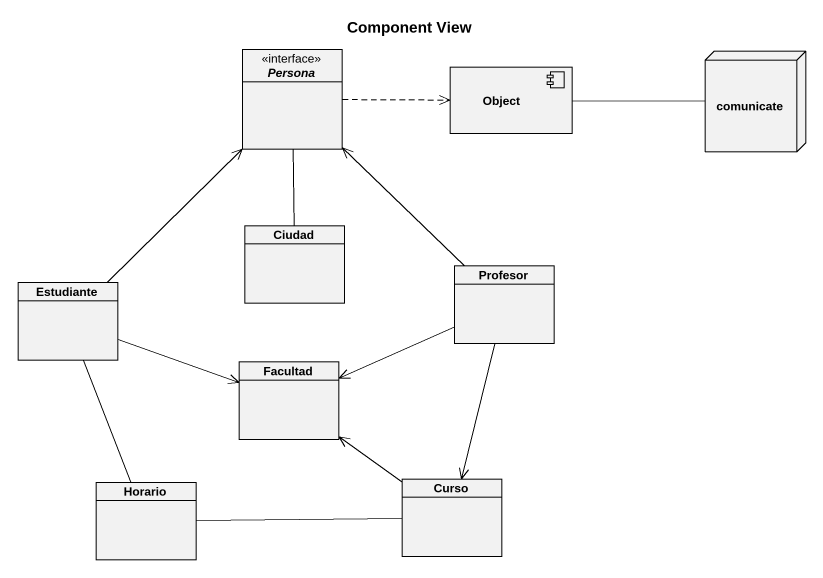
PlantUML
@startuml
title Component View
allowmixing
hide circle
hide empty members
interface Persona
node comunicate
component "Object" as Object_
class Ciudad
class Estudiante
class Profesor
class Facultad
class Horario
class Curso
Persona .right.> Object_
Object_ -right- comunicate
Ciudad -up- Persona
Estudiante -up-> Persona
Estudiante -right-> Facultad
Estudiante -- Horario
Profesor -up-> Persona
Profesor -left-> Facultad
Profesor --> Curso
Horario -right- Curso
Curso -up-> Facultad
@enduml
